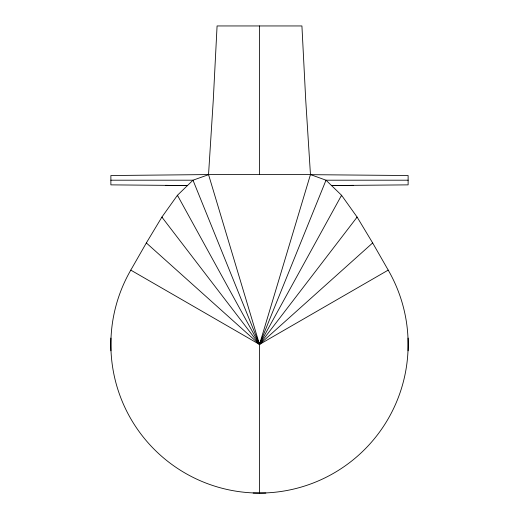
<?xml version="1.0" encoding="UTF-8"?>
<svg xmlns="http://www.w3.org/2000/svg" width="519" height="519" viewBox="0 0 519 519"><rect width="100%" height="100%" fill="white"/><g stroke="black" fill="none" stroke-linecap="round" stroke-linejoin="round"><path stroke-width="0.78" d="M208.599 174.663L192.99 180.197L177.44 195.274L161.889 217.091L146.339 242.944L130.788 270.114L259.5 344.428L310.459 174.572L305.736 100.264L301.922 25.95L217.078 25.95L213.264 100.264L208.541 174.572L259.5 344.428L259.5 493.05A148.622 148.622 0 0 0 388.212 270.114L372.661 242.944L357.111 217.091L341.56 195.274L326.01 180.197L310.459 174.572L208.541 174.572L110.878 175.532L110.878 184.868L187.482 185.543L165.619 185.354M146.624 243.294L146.339 242.944L259.5 344.428L326.01 180.197L408.122 180.197M341.23 195.968L341.56 195.274L259.5 344.428L161.889 217.091L162.175 217.623M356.825 217.623L357.111 217.091L259.5 344.428L177.44 195.274L177.77 195.968M310.401 174.663L408.122 175.532L408.122 184.868L331.518 185.543L353.381 185.354M372.376 243.294L372.661 242.944L259.5 344.428L192.99 180.197L110.878 180.197M259.5 344.428L388.212 270.114M253.136 493.05L265.864 493.05M408.122 338.064L408.122 350.792M259.5 25.95L259.5 174.572M110.878 338.064L110.878 350.792M259.5 493.05A148.622 148.622 0 0 1 130.788 270.114"/></g></svg>
